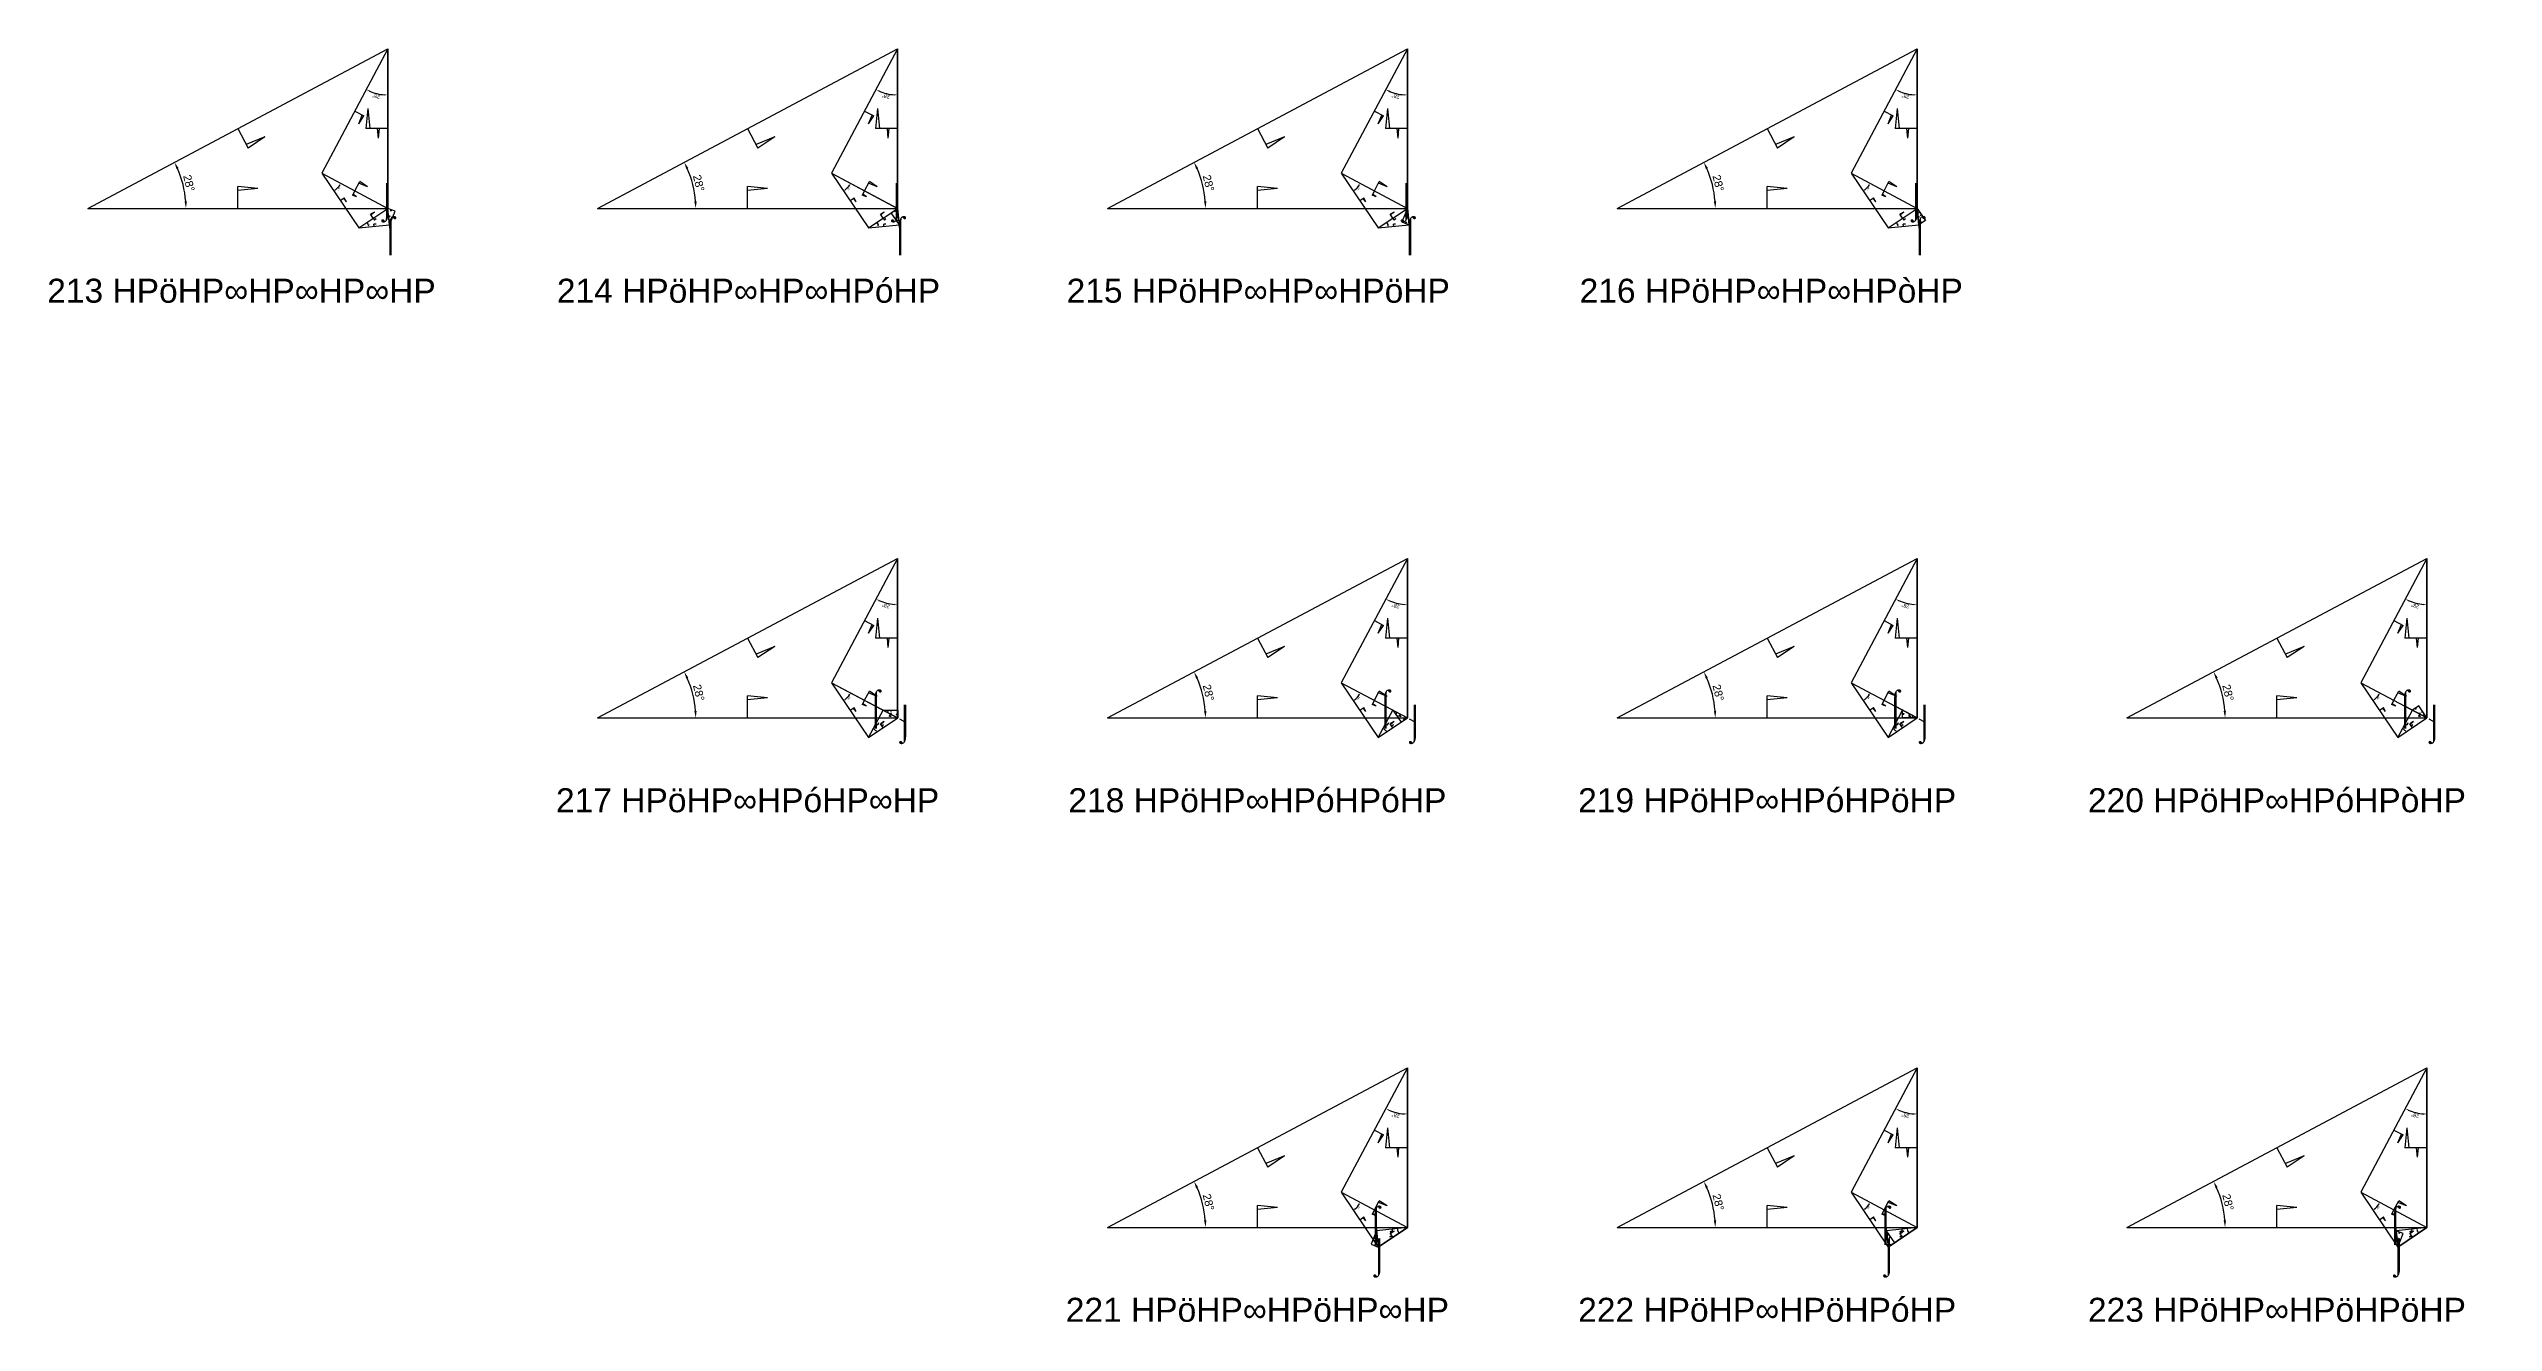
# Model space of a CAD drawing. Header units: millimetres. Extents: x 130683 to 598801, y -2841579 to 24518.
# Drawn here: x 179926 to 302111, y -1899405 to -1835729 of the extents above; entities that cross this region are included whole.
import ezdxf
from ezdxf.enums import TextEntityAlignment as Align

# ---------------------------------------------------------------- set-up
doc = ezdxf.new("R2010")
doc.units = ezdxf.units.MM
doc.header["$PDMODE"] = 35
doc.linetypes.add('DASHED', pattern=[19.05, 12.7, -6.35])
for name, color, linetype in [('BASE', 170, 'Continuous'), ('HYPOTENUSE', 20, 'Continuous'), ('PERPENDICULAR', 90, 'Continuous')]:
    doc.layers.add(name, color=color, linetype=linetype)
doc.styles.add('Arial', font='arial_0.ttf')
doc.dimstyles.new('ISO-25', dxfattribs={"dimtxt": 250, "dimasz": 100, "dimexe": 1.25, "dimexo": 0.625, "dimgap": 100, "dimtad": 1, "dimdec": 0, "dimtxsty": 'Arial', "dimcen": 2.5, "dimadec": 0, "dimazin": 0, "dimtfac": 1, "dimtdec": 0, "dimtmove": 0, "dimatfit": 3, "dimfxl": 1, "dimarcsym": 0})

# ---------------------------------------------------------------- blocks, each defined once
blk = doc.blocks.new('*D11')
at = {"color": 0, "lineweight": -2, "ltscale": 100, "transparency": 16777216}
blk.add_arc((0, 0), 4906, 4.08845, 23.91155, dxfattribs=at)
at = {"color": 0, "ltscale": 100, "transparency": 16777216}
for points in [[(4432, 1963), (4537, 2014), (4332, 2303)], [(4952, 352), (4835, 348), (4906, 0)]]:
    blk.add_solid(points, dxfattribs=at)
at = {"layer": 'Defpoints', "color": 0, "ltscale": 100, "transparency": 16777216}
for p in [(15000, 7976), (0, 0), (0, 0), (4841, 796), (15000, 0)]:
    blk.add_point(p, dxfattribs=at)
at = {"color": 0, "ltscale": 100, "transparency": 16777216, "insert": (5055, 1260), "char_height": 400, "attachment_point": 5, "rotation": 284, "style": 'Arial'}
blk.add_mtext('28°', dxfattribs=at)
blk = doc.blocks.new('SanjoyNathGeometrifyingTrigonometryFundamentalLockedSet')
at = {"color": 114, "linetype": 'DASHED', "ltscale": 100, "true_color": 0x139b48}
for p, q in [((14000, 4987.8), (13900, 3987.8)), ((14000, 4987.8), (14100, 3987.8)), ((15000, 3987.8), (13900, 3987.8))]:
    blk.add_line(p, q, dxfattribs=at)
at = {"color": 242, "linetype": 'DASHED', "ltscale": 100, "true_color": 0xcd2027}
for p, q in [((7500, 3987.8), (8016.4, 3016.6)), ((8852.4, 3574.3), (7922.5, 3193.2)), ((8852.4, 3574.3), (8016.4, 3016.6))]:
    blk.add_line(p, q, dxfattribs=at)
at = {"color": 159, "linetype": 'DASHED', "ltscale": 100, "true_color": 0x22346e}
for p, q in [((7500, 0), (7500, 1100)), ((8500, 1000), (7500, 1100)), ((8500, 1000), (7500, 900))]:
    blk.add_line(p, q, dxfattribs=at)
at = {"layer": 'BASE'}
blk.add_line((0, 0), (15000, 0), dxfattribs=at)
at = {"layer": 'HYPOTENUSE'}
blk.add_line((0, 0), (15000, 7975.6), dxfattribs=at)
at = {"layer": 'PERPENDICULAR'}
blk.add_line((15000, 0), (15000, 7975.6), dxfattribs=at)
at = {"color": 4, "ltscale": 100}
dim = blk.add_angular_dim_2l(base=(4841, 795.6), line1=((0, 0), (15000, 0)), line2=((0, 0), (15000, 7975.6)), dimstyle='ISO-25', override={"dimtxt": 400, "dimasz": 350, "dimgap": 100}, dxfattribs=at)
dim.commit()
dim.dimension.update_dxf_attribs({"geometry": '*D11', "text_midpoint": (5055.4, 1260.5)})

msp = doc.modelspace()

# ---------------------------------------------------------------- linework, layer by layer
at = {"linetype": 'DASHED', "ltscale": 70}
for p, q in [((197003, -1844935), (196830, -1843294)), ((222486, -1844935), (222313, -1843294)), ((247968, -1844935), (247796, -1843294)), ((273451, -1844935), (273279, -1843294)), ((221263, -1868606), (222721, -1869381)), ((246746, -1868606), (248203, -1869381)), ((272229, -1868606), (273686, -1869381)), ((297712, -1868606), (299169, -1869381)), ((246252, -1894422), (246425, -1896063)), ((271735, -1894422), (271908, -1896063)), ((297218, -1894422), (297390, -1896063))]:
    msp.add_line(p, q, dxfattribs=at)

# ---------------------------------------------------------------- block references
at = {"linetype": 'DASHED'}
for p in [(181873, -1843704), (207356, -1843704), (232839, -1843704), (258322, -1843704), (207356, -1869187), (232839, -1869187), (258322, -1869187), (283805, -1869187), (232839, -1894670), (258322, -1894670), (283805, -1894670)]:
    msp.add_blockref('SanjoyNathGeometrifyingTrigonometryFundamentalLockedSet', p, dxfattribs=at)
at = {"linetype": 'DASHED', "ltscale": 100}
for p, xscale, yscale, zscale, rotation in [((196873, -1835729), 0.469471562785891, 0.469471562785891, 0.469471562785891, 242), ((222356, -1835729), 0.469471562785891, 0.469471562785891, 0.469471562785891, 242), ((247839, -1835729), 0.469471562785891, 0.469471562785891, 0.469471562785891, 242), ((273322, -1835729), 0.469471562785891, 0.469471562785891, 0.469471562785891, 242), ((193567, -1841946), 0.220403548264628, 0.220403548264628, 0.220403548264628, 304.0000000000001), ((219050, -1841946), 0.220403548264628, 0.220403548264628, 0.220403548264628, 304.0000000000001), ((244533, -1841946), 0.220403548264628, 0.220403548264628, 0.220403548264628, 304.0000000000001), ((270016, -1841946), 0.220403548264628, 0.220403548264628, 0.220403548264628, 304.0000000000001), ((195416, -1844687), 0.103473198247352, 0.103473198247352, 0.103473198247352, 6.000000000000756), ((196960, -1844525), 0.04857772408763799, 0.04857772408763799, 0.04857772408763799, 68.00000000000112), ((220899, -1844687), 0.103473198247352, 0.103473198247352, 0.103473198247352, 6.000000000000756), ((222442, -1844525), -0.04857772408763799, 0.04857772408763799, 0.04857772408763799, 304.0000000000011), ((246382, -1844687), 0.103473198247352, 0.103473198247352, 0.103473198247352, 6.000000000000756), ((247839, -1843704), 0.04857772408763799, 0.04857772408763799, 0.04857772408763799, 248.0000000000011), ((271865, -1844687), 0.103473198247352, 0.103473198247352, 0.103473198247352, 6.000000000000756), ((273322, -1843704), -0.04857772408763799, 0.04857772408763799, 0.04857772408763799, 124.0000000000013), ((222356, -1861211), 0.469471562785891, 0.469471562785891, 0.469471562785891, 242), ((247839, -1861211), 0.469471562785891, 0.469471562785891, 0.469471562785891, 242), ((273322, -1861211), 0.469471562785891, 0.469471562785891, 0.469471562785891, 242), ((298805, -1861211), 0.469471562785891, 0.469471562785891, 0.469471562785891, 242), ((219050, -1867429), 0.220403548264628, 0.220403548264628, 0.220403548264628, 304.0000000000001), ((244533, -1867429), 0.220403548264628, 0.220403548264628, 0.220403548264628, 304.0000000000001), ((270016, -1867429), 0.220403548264628, 0.220403548264628, 0.220403548264628, 304.0000000000001), ((295499, -1867429), 0.220403548264628, 0.220403548264628, 0.220403548264628, 304.0000000000001), ((220899, -1870170), -0.103473198247352, 0.103473198247352, 0.103473198247352, 242.0000000000007), ((221628, -1868800), -0.04857772408763798, 0.04857772408763799, 0.04857772408763799, 180), ((246382, -1870170), -0.103473198247352, 0.103473198247352, 0.103473198247352, 242.0000000000007), ((247110, -1868800), 0.04857772408763799, 0.04857772408763799, 0.04857772408763799, 303.9999999999994), ((271865, -1870170), -0.103473198247352, 0.103473198247352, 0.103473198247352, 242.0000000000007), ((273322, -1869187), -0.048577724087638, 0.04857772408763799, 0.048577724087638, 359.9999999999994), ((297347, -1870170), -0.103473198247352, 0.103473198247352, 0.103473198247352, 242.0000000000007), ((298805, -1869187), 0.048577724087638, 0.048577724087638, 0.048577724087638, 123.9999999999994), ((247839, -1886694), 0.469471562785891, 0.469471562785891, 0.469471562785891, 242), ((273322, -1886694), 0.469471562785891, 0.469471562785891, 0.469471562785891, 242), ((298805, -1886694), 0.469471562785891, 0.469471562785891, 0.469471562785891, 242), ((244533, -1892912), 0.220403548264628, 0.220403548264628, 0.220403548264628, 304.0000000000001), ((270016, -1892912), 0.220403548264628, 0.220403548264628, 0.220403548264628, 304.0000000000001), ((295499, -1892912), 0.220403548264628, 0.220403548264628, 0.220403548264628, 304.0000000000001), ((246295, -1894832), 0.048577724087638, 0.048577724087638, 0.048577724087638, 248.0000000000012), ((247839, -1894670), 0.103473198247352, 0.103473198247352, 0.103473198247352, 186.0000000000007), ((271778, -1894832), -0.04857772408763799, 0.04857772408763799, 0.04857772408763799, 124.0000000000013), ((273322, -1894670), 0.103473198247352, 0.103473198247352, 0.103473198247352, 186.0000000000007), ((297347, -1895653), 0.04857772408763799, 0.04857772408763799, 0.04857772408763799, 68.00000000000112), ((298805, -1894670), 0.103473198247352, 0.103473198247352, 0.103473198247352, 186.0000000000007)]:
    msp.add_blockref('SanjoyNathGeometrifyingTrigonometryFundamentalLockedSet', p, dxfattribs=dict(at, xscale=xscale, yscale=yscale, zscale=zscale, rotation=rotation))

# ---------------------------------------------------------------- texts
at = {"linetype": 'DASHED', "ltscale": 100, "style": 'Arial'}
for s, p in [('⌡', (196830, -1843294)), ('⌡', (222313, -1843294)), ('⌡', (247796, -1843294)), ('⌡', (273279, -1843294)), ('⌠', (197003, -1844935)), ('⌠', (222486, -1844935)), ('⌠', (247968, -1844935)), ('⌠', (273451, -1844935)), ('213 HPöHP∞HP∞HP∞HP', (189553, -1847823)), ('214 HPöHP∞HP∞HPóHP', (214899, -1847823)), ('215 HPöHP∞HP∞HPöHP', (240382, -1847823)), ('216 HPöHP∞HP∞HPòHP', (266026, -1847823)), ('⌠', (221263, -1868606)), ('⌠', (246746, -1868606)), ('⌠', (272229, -1868606)), ('⌠', (297712, -1868606)), ('⌡', (222721, -1869381)), ('⌡', (248203, -1869381)), ('⌡', (273686, -1869381)), ('⌡', (299169, -1869381)), ('217 HPöHP∞HPóHP∞HP', (214856, -1873305)), ('218 HPöHP∞HPóHPóHP', (240339, -1873305)), ('219 HPöHP∞HPóHPöHP', (265822, -1873305)), ('220 HPöHP∞HPóHPòHP', (291305, -1873305)), ('⌠', (246252, -1894422)), ('⌠', (271735, -1894422)), ('⌠', (297218, -1894422)), ('⌡', (246425, -1896063)), ('⌡', (271908, -1896063)), ('⌡', (297390, -1896063)), ('221 HPöHP∞HPöHP∞HP', (240339, -1898788)), ('222 HPöHP∞HPöHPóHP', (265822, -1898788)), ('223 HPöHP∞HPöHPöHP', (291305, -1898788))]:
    msp.add_text(s, height=1200, dxfattribs=at).set_placement(p, align=Align.MIDDLE_CENTER)

doc.saveas('drawing.dxf')
